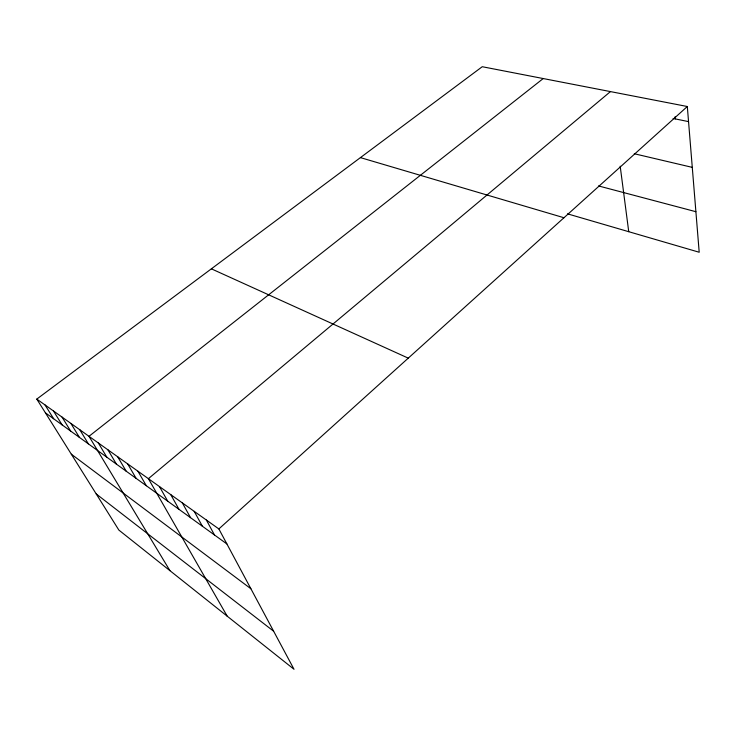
<?xml version="1.0" encoding="UTF-8"?>
<svg xmlns="http://www.w3.org/2000/svg" width="736" height="736" viewBox="0 0 736 736"><rect width="100%" height="100%" fill="white"/><g stroke="black" fill="none" stroke-linecap="round" stroke-linejoin="round"><path stroke-width="1.1" d="M218.859 528.936L687.314 106.508L482.246 66.718L36.8 399.087L118.855 530.067L294.023 669.282L218.859 528.936L36.8 399.087M610.448 91.595L148.396 478.676L227.203 616.179M543.223 78.55L88.992 436.31L169.915 570.648M673.09 118.459L688.546 121.615M634.285 153.741L692.272 167.366M598.552 185.941L695.888 211.701M567.52 213.845L699.2 252.246L687.314 106.508M360.419 157.614L563.96 217.736M211.37 268.833L408.259 358.138M45.393 412.813L226.9 543.95M71.3 454.158L250.893 588.754M96.223 493.939L273.636 631.221M45.052 404.975L53.645 418.766M53.48 410.982L62.063 424.847M62.072 417.119L70.647 431.057M70.858 423.375L79.414 437.396M79.828 429.778L88.375 443.863M98.348 442.989L106.858 457.222M107.916 449.806L116.408 464.112M117.696 456.78L126.16 471.16M127.696 463.919L136.132 478.372M137.926 471.215L146.326 485.732M159.436 486.551L167.753 501.216M170.743 494.61L179.014 509.349M182.326 502.872L190.55 517.684M194.203 511.345L202.372 526.222M206.374 520.03L214.48 534.98M620.19 166.198L628.737 231.702M675.068 116.757L675.262 118.901"/></g></svg>
